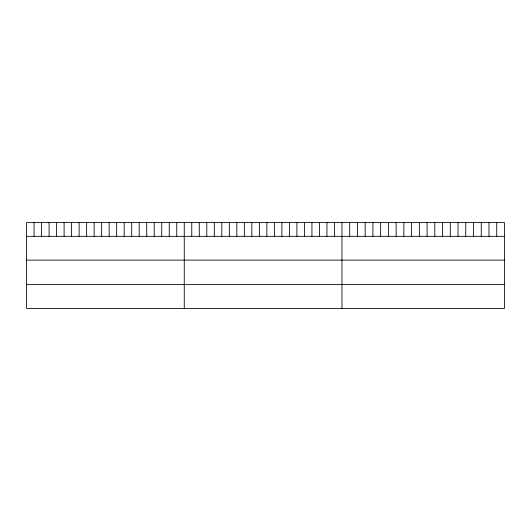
<?xml version="1.0" encoding="UTF-8"?>
<svg xmlns="http://www.w3.org/2000/svg" width="531" height="531" viewBox="0 0 531 531"><rect width="100%" height="100%" fill="white"/><g stroke="black" fill="none" stroke-linecap="round" stroke-linejoin="round"><path stroke-width="0.8" d="M504.45 236.328L504.45 308.398L26.55 308.398L26.55 222.602L504.45 222.602L504.45 236.328L26.55 236.328M26.55 260.11L504.45 260.11M26.55 284.616L504.45 284.616M496.711 222.602L496.711 236.328M488.978 222.602L488.978 236.328M481.239 222.602L481.239 236.328M473.499 222.602L473.499 236.328M465.76 222.602L465.76 236.328M458.027 222.602L458.027 236.328M450.288 222.602L450.288 236.328M442.549 222.602L442.549 236.328M434.816 222.602L434.816 236.328M427.077 222.602L427.077 236.328M419.337 222.602L419.337 236.328M411.598 222.602L411.598 236.328M403.865 222.602L403.865 236.328M396.126 222.602L396.126 236.328M388.387 222.602L388.387 236.328M380.654 222.602L380.654 236.328M372.915 222.602L372.915 236.328M365.175 222.602L365.175 236.328M357.436 222.602L357.436 236.328M349.703 222.602L349.703 236.328M341.964 222.602L341.964 308.398M334.457 222.602L334.457 236.328M326.943 222.602L326.943 236.328M319.436 222.602L319.436 236.328M311.923 222.602L311.923 236.328M304.416 222.602L304.416 236.328M296.902 222.602L296.902 236.328M289.395 222.602L289.395 236.328M281.888 222.602L281.888 236.328M274.374 222.602L274.374 236.328M266.867 222.602L266.867 236.328M259.354 222.602L259.354 236.328M251.847 222.602L251.847 236.328M244.333 222.602L244.333 236.328M236.826 222.602L236.826 236.328M229.319 222.602L229.319 236.328M221.805 222.602L221.805 236.328M214.298 222.602L214.298 236.328M206.785 222.602L206.785 236.328M199.278 222.602L199.278 236.328M191.764 222.602L191.764 236.328M184.257 222.602L184.257 308.398M176.75 222.602L176.75 236.328M169.236 222.602L169.236 236.328M161.729 222.602L161.729 236.328M154.216 222.602L154.216 236.328M146.709 222.602L146.709 236.328M139.195 222.602L139.195 236.328M131.688 222.602L131.688 236.328M124.181 222.602L124.181 236.328M116.667 222.602L116.667 236.328M109.16 222.602L109.16 236.328M101.647 222.602L101.647 236.328M94.14 222.602L94.14 236.328M86.626 222.602L86.626 236.328M79.119 222.602L79.119 236.328M71.612 222.602L71.612 236.328M64.098 222.602L64.098 236.328M56.591 222.602L56.591 236.328M49.078 222.602L49.078 236.328M41.571 222.602L41.571 236.328M34.057 222.602L34.057 236.328"/></g></svg>
